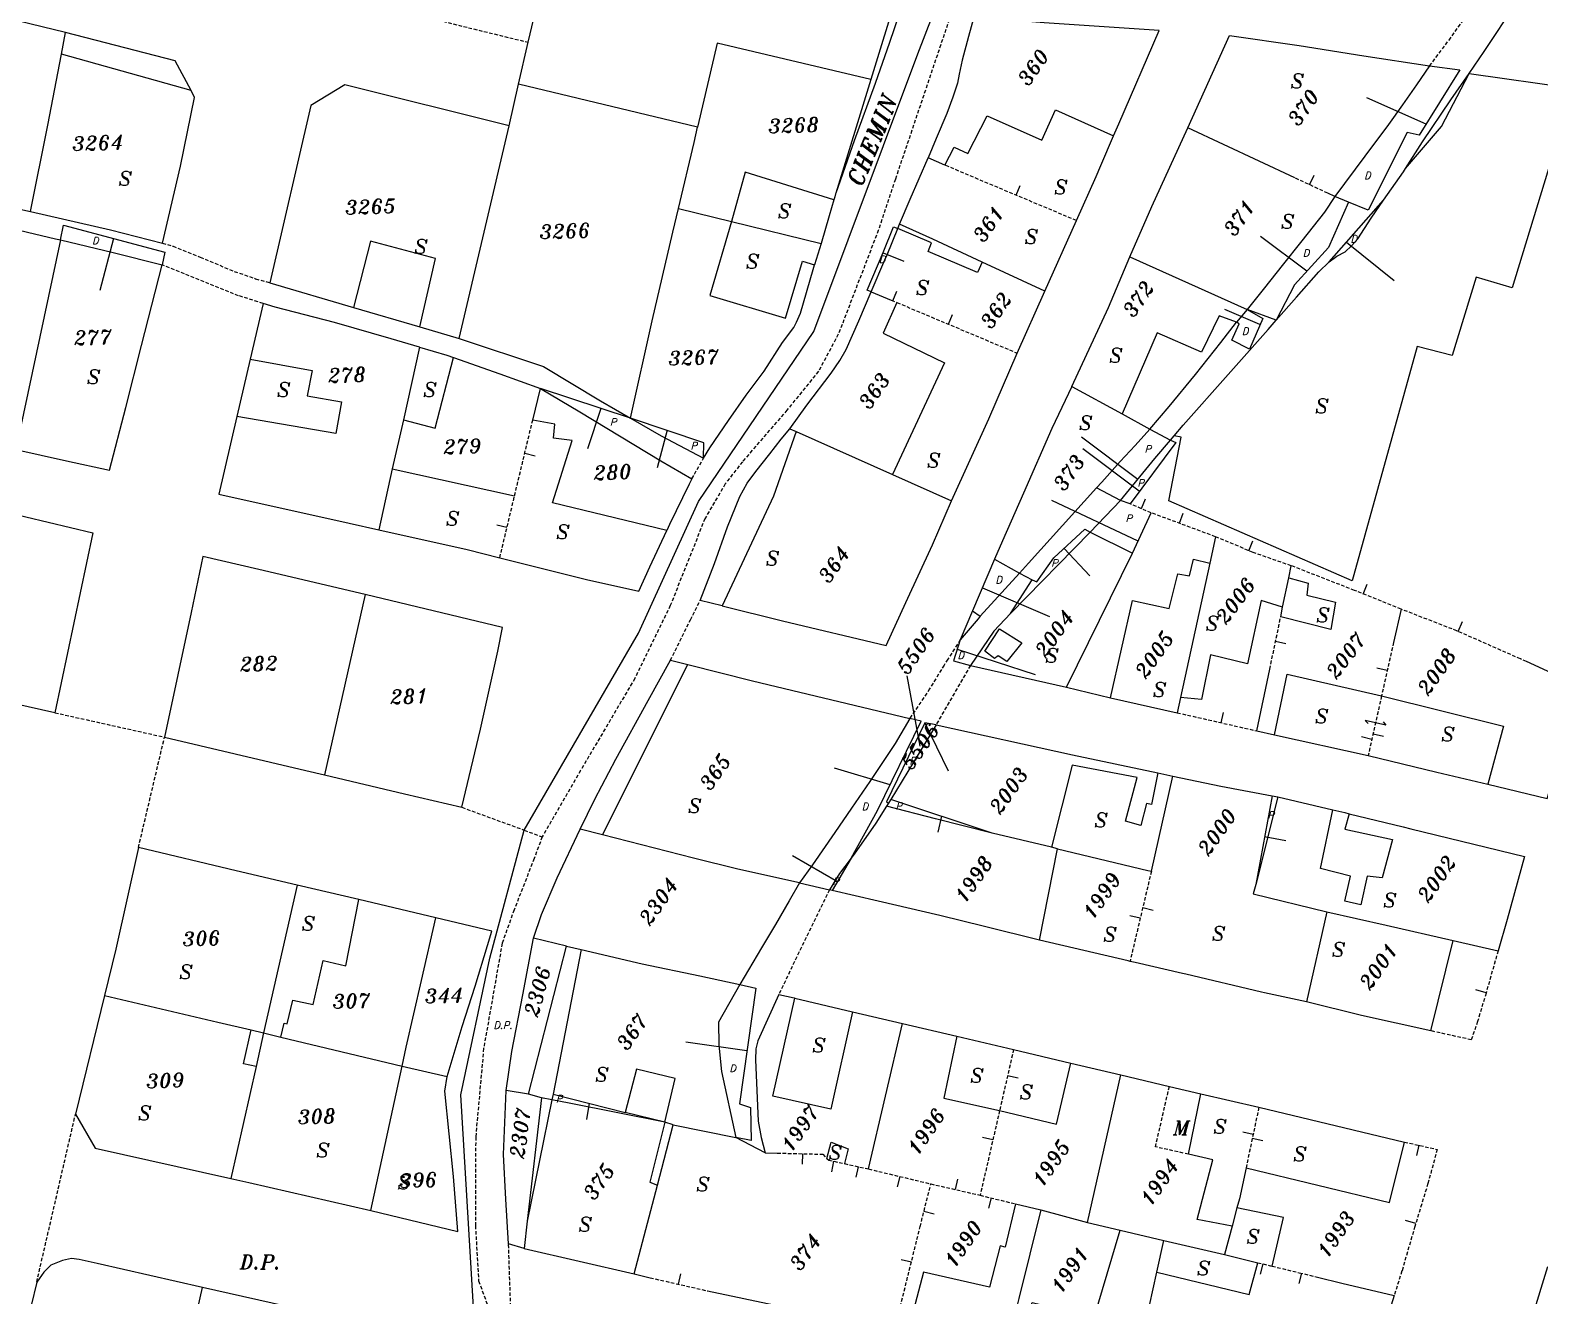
# Model space of a CAD drawing. Extents: x -334462 to -332769, y -29481 to -26664.
# Drawn here: x -333851.5 to -333745.1, y -28706.1 to -28616.8 of the extents above; entities that cross this region are included whole.
import ezdxf
from ezdxf.enums import TextEntityAlignment as Align

# ---------------------------------------------------------------- set-up
doc = ezdxf.new("R2010")
doc.units = 0
doc.header["$MEASUREMENT"] = 0
doc.linetypes.add('HIDDEN', pattern=[0.375, 0.25, -0.125])
for name, color, linetype in [('17', 7, 'CONTINUOUS'), ('18', 7, 'CONTINUOUS'), ('19', 7, 'CONTINUOUS'), ('20', 7, 'CONTINUOUS'), ('DP$DIVIDING$LINE', 7, 'CONTINUOUS'), ('EASEMENT$BOUNDA$', 7, 'CONTINUOUS'), ('ENC$$ST$$A$$TEXT', 7, 'CONTINUOUS'), ('ENCRO$$AREA$TEXT', 7, 'CONTINUOUS'), ('ENCROACHED$WALL', 7, 'CONTINUOUS'), ('MAP$SHEET$BOUND$', 7, 'CONTINUOUS'), ('OUTER$FRAME', 7, 'CONTINUOUS'), ('PARCEL$BOUNDARY', 7, 'CONTINUOUS'), ('PARCEL$NUMBER', 7, 'CONTINUOUS'), ('STREET$TEXT', 7, 'CONTINUOUS'), ('STRUC$$FOOTPRINT', 7, 'CONTINUOUS')]:
    doc.layers.add(name, color=color, linetype=linetype)
doc.styles.add('ITALICT', font='ITALICT', dxfattribs={"height": 0.2})

# ---------------------------------------------------------------- blocks, each defined once
blk = doc.blocks.new('HOOK')
at = {"layer": '19', "color": 7, "linetype": 'Continuous'}
for p, q in [((0, 0.75), (-0.17, 0.5)), ((0, 0), (0, 0.75)), ((0, -0.75), (0, 0)), ((0.17, -0.5), (0, -0.75))]:
    blk.add_line(p, q, dxfattribs=at)

msp = doc.modelspace()

# ---------------------------------------------------------------- linework, layer by layer
at = {"layer": '17', "color": 1, "linetype": 'Continuous'}
for p, q in [((-333761.31, -28627.71), (-333760.99, -28627.03)), ((-333816.64, -28646.65), (-333815.91, -28646.82)), ((-333817.9, -28651.89), (-333818.62, -28651.72)), ((-333763.7, -28659.9), (-333762.97, -28660.06)), ((-333755.82, -28661.96), (-333756.55, -28661.8)), ((-333773.07, -28678.68), (-333772.34, -28678.85)), ((-333773.24, -28679.43), (-333773.97, -28679.26)), ((-333748.85, -28684.68), (-333749.58, -28684.48)), ((-333793.14, -28696.95), (-333793.3, -28697.68)), ((-333790.2, -28697.64), (-333790.37, -28698.37)), ((-333786.27, -28698.56), (-333786.1, -28697.83)), ((-333783.76, -28699.14), (-333783.94, -28699.87)), ((-333788.49, -28700.09), (-333787.77, -28700.27)), ((-333753.82, -28700.96), (-333754.54, -28700.75)), ((-333789.38, -28703.69), (-333790.11, -28703.51))]:
    msp.add_line(p, q, dxfattribs=at)
at = {"layer": '17', "color": 5, "linetype": 'Continuous'}
for p, q in [((-333782, -28628.45), (-333781.71, -28627.76)), ((-333782.6, -28690.51), (-333781.86, -28690.68)), ((-333765.28, -28694.67), (-333766.02, -28694.51)), ((-333765.34, -28694.93), (-333764.6, -28695.09))]:
    msp.add_line(p, q, dxfattribs=at)
at = {"layer": '18', "color": 1, "linetype": 'Continuous'}
for p, q in [((-333790.69, -28635.9), (-333790.4, -28635.21)), ((-333786.77, -28637.55), (-333786.48, -28636.86)), ((-333773.16, -28650.55), (-333772.87, -28649.86)), ((-333770.47, -28651.58), (-333770.21, -28650.88)), ((-333765.58, -28653.52), (-333765.3, -28652.82)), ((-333757.52, -28656.57), (-333757.24, -28655.87)), ((-333750.82, -28659.21), (-333750.52, -28658.52)), ((-333767.53, -28665.65), (-333767.37, -28664.92)), ((-333756.91, -28666.82), (-333757.65, -28666.65)), ((-333756.83, -28666.43), (-333756.09, -28666.6)), ((-333783.64, -28695.06), (-333784.37, -28694.89)), ((-333753.59, -28695.44), (-333753.76, -28696.17)), ((-333797.06, -28696.03), (-333797.08, -28696.78)), ((-333794.86, -28696.56), (-333795.02, -28697.3)), ((-333764.6, -28703.8), (-333764.78, -28704.53)), ((-333805.81, -28705.23), (-333805.64, -28704.5)), ((-333761.88, -28704.46), (-333762.06, -28705.19))]:
    msp.add_line(p, q, dxfattribs=at)
at = {"layer": 'DP$DIVIDING$LINE', "color": 2, "linetype": 'HIDDEN'}
for p, q in [((-333804.85, -28648.44), (-333804.03, -28646.99)), ((-333785.22, -28661.61), (-333787.64, -28665.79)), ((-333817.51, -28710.56), (-333817.78, -28702.39))]:
    msp.add_line(p, q, dxfattribs=at)
at = {"layer": 'DP$DIVIDING$LINE', "color": 30, "linetype": 'HIDDEN'}
for p, q in [((-333849.77, -28664.94), (-333842.04, -28666.66)), ((-333843.88, -28674.45), (-333842.04, -28666.66)), ((-333821.08, -28671.61), (-333816.68, -28673.22)), ((-333816.68, -28673.22), (-333815.41, -28673.7)), ((-333851.05, -28705.08), (-333848.32, -28693.25))]:
    msp.add_line(p, q, dxfattribs=at)
at = {"layer": 'DP$DIVIDING$LINE', "color": 2, "linetype": 'HIDDEN'}
for points in [[(-333771.59, -28581.31), (-333771.44, -28581.69), (-333771.37, -28582.24), (-333771.36, -28582.35), (-333772.81, -28587.36), (-333774.09, -28590.1), (-333775.58, -28593.08), (-333779.57, -28599.45), (-333782.11, -28604.42), (-333784.55, -28609.64), (-333786.71, -28616.06), (-333790.51, -28627.33), (-333791.71, -28630.93), (-333794.53, -28638.26), (-333795.93, -28640.87), (-333798.15, -28643.6), (-333801.29, -28647.24), (-333802.51, -28648.81), (-333803.94, -28651.26), (-333806.38, -28657.39), (-333808.88, -28662.52), (-333812.71, -28669.02), (-333815.41, -28673.7)], [(-333752.84, -28619.34), (-333751.47, -28617.51), (-333750.18, -28615.7), (-333748.91, -28613.92), (-333747.62, -28612.28)], [(-333842.19, -28631.83), (-333841.44, -28632.05), (-333839.53, -28632.81), (-333837.12, -28633.83), (-333835.62, -28634.34), (-333834.61, -28634.63)], [(-333835.09, -28636.08), (-333836.82, -28635.54), (-333842.2, -28633.36)], [(-333806.37, -28661.24), (-333804.96, -28658.39), (-333804.27, -28657.03)], [(-333785.93, -28659.8), (-333786.81, -28661.17), (-333787.07, -28661.58), (-333788.09, -28663.25), (-333789.49, -28665.34)], [(-333815.41, -28673.7), (-333815.98, -28675.23), (-333817.39, -28678.84), (-333818.23, -28681.19), (-333819.54, -28688.61), (-333820.1, -28694.86), (-333820.12, -28701.11), (-333819.89, -28705), (-333819.27, -28706.7), (-333818.52, -28707.78), (-333818.28, -28708.36), (-333818.33, -28710.47)], [(-333795.15, -28677.43), (-333797.46, -28682.15), (-333798.72, -28684.8)]]:
    msp.add_lwpolyline(points, dxfattribs=at)
at = {"layer": 'EASEMENT$BOUNDA$', "color": 3, "linetype": 'HIDDEN'}
msp.add_lwpolyline([(-333769.84, -28696.07), (-333772.17, -28695.55), (-333771.19, -28691.29)], dxfattribs=at)
at = {"layer": 'ENC$$ST$$A$$TEXT', "color": 1, "linetype": 'Continuous'}
for p, q in [((-333753.09, -28623.45), (-333757.26, -28621.59)), ((-333845.63, -28631.51), (-333846.61, -28635.18)), ((-333761.49, -28633.81), (-333764.76, -28631.36)), ((-333758.7, -28631.76), (-333755.33, -28634.46)), ((-333791.38, -28632.51), (-333789.9, -28633.11)), ((-333764.8, -28637.57), (-333767.28, -28636.51)), ((-333773.42, -28648.49), (-333777.39, -28645.51)), ((-333773.31, -28649.32), (-333777.29, -28646.34)), ((-333773.39, -28652.85), (-333779.48, -28649.98)), ((-333778.61, -28653.35), (-333776.8, -28655.29)), ((-333784.37, -28656.14), (-333779.65, -28658.15)), ((-333786.15, -28660.47), (-333780.64, -28662.24)), ((-333790.88, -28670.03), (-333794.8, -28668.84)), ((-333764.47, -28673.67), (-333762.98, -28673.95)), ((-333794.6, -28676.87), (-333797.76, -28675.02)), ((-333800.98, -28688.78), (-333805.29, -28688.17)), ((-333812.1, -28692.48), (-333812.28, -28693.63))]:
    msp.add_line(p, q, dxfattribs=at)
at = {"layer": 'ENC$$ST$$A$$TEXT', "color": 30, "linetype": 'Continuous'}
msp.add_line((-333782.4, -28657.95), (-333780.87, -28655.56), dxfattribs=at)
at = {"layer": 'ENCRO$$AREA$TEXT', "color": 5, "linetype": 'Continuous'}
for p, q in [((-333811.27, -28643.48), (-333812.21, -28646.33)), ((-333806.6, -28645.03), (-333807.31, -28647.67)), ((-333788.44, -28665.65), (-333786.78, -28669.03)), ((-333787.26, -28672.24), (-333787.52, -28673.37))]:
    msp.add_line(p, q, dxfattribs=at)
at = {"layer": 'ENCROACHED$WALL', "color": 5, "linetype": 'Continuous'}
for p, q in [((-333809.19, -28644.17), (-333815.54, -28642.07)), ((-333783.69, -28673.43), (-333790.82, -28671.06))]:
    msp.add_line(p, q, dxfattribs=at)
msp.add_lwpolyline([(-333804.03, -28646.99), (-333804.02, -28645.9), (-333809.19, -28644.17)], dxfattribs=at)
at = {"layer": 'MAP$SHEET$BOUND$', "color": 6, "linetype": 'Continuous'}
for points in [[(-333816.68, -28673.22), (-333808.62, -28659.32), (-333804.4, -28650.04), (-333796.25, -28638.06), (-333788.93, -28618.49), (-333783.63, -28604.76), (-333775.12, -28588.54), (-333771.59, -28581.31)], [(-333820.03, -28710.04), (-333820.15, -28708.45), (-333821.15, -28691.89), (-333819.1, -28682.24), (-333816.68, -28673.22)]]:
    msp.add_lwpolyline(points, dxfattribs=at)
at = {"layer": 'OUTER$FRAME', "color": 2, "linetype": 'Continuous'}
msp.add_line((-333788.76, -28667.3), (-333789.67, -28662.34), dxfattribs=at)
at = {"layer": 'PARCEL$BOUNDARY', "color": 7, "linetype": 'Continuous'}
for p, q in [((-333816.39, -28617.67), (-333815.75, -28614.92)), ((-333849.31, -28618.51), (-333849.02, -28616.99)), ((-333817.07, -28620.62), (-333816.39, -28617.67)), ((-333817.74, -28623.57), (-333817.07, -28620.62)), ((-333804.45, -28623.66), (-333817.07, -28620.62)), ((-333792.24, -28620.3), (-333794.7, -28628.31)), ((-333821.27, -28638.55), (-333817.74, -28623.57)), ((-333762.34, -28627.23), (-333769.88, -28623.71)), ((-333787.01, -28626.33), (-333788.19, -28625.81)), ((-333759.51, -28628.55), (-333760.02, -28628.31)), ((-333805.79, -28629.38), (-333802.06, -28630.3)), ((-333802.06, -28630.3), (-333795.75, -28631.85)), ((-333790.34, -28630.81), (-333790.21, -28630.5)), ((-333779.96, -28635.22), (-333777.74, -28630.24)), ((-333849.38, -28631.6), (-333852.53, -28646.37)), ((-333795.75, -28631.85), (-333796.2, -28633.35)), ((-333773.98, -28632.8), (-333765.7, -28636.52)), ((-333779.96, -28635.22), (-333784.39, -28633.17)), ((-333834.61, -28634.63), (-333828.72, -28636.36)), ((-333835.09, -28636.08), (-333836, -28640.01)), ((-333792.22, -28635.26), (-333790.8, -28635.85)), ((-333781.91, -28639.59), (-333779.96, -28635.22)), ((-333828.72, -28636.36), (-333824.03, -28637.74)), ((-333765.7, -28636.52), (-333766.45, -28637.41)), ((-333824.03, -28637.74), (-333821.27, -28638.55)), ((-333824.05, -28639.16), (-333825.2, -28644.3)), ((-333836, -28640.01), (-333836.94, -28644.06)), ((-333778.06, -28641.94), (-333774.52, -28643.87)), ((-333825.2, -28644.3), (-333825.98, -28647.75)), ((-333774.52, -28643.87), (-333772.56, -28644.94)), ((-333797.95, -28644.92), (-333797.5, -28645.11)), ((-333797.5, -28645.11), (-333790.7, -28648.15)), ((-333771.12, -28645.73), (-333770.86, -28645.42)), ((-333825.98, -28647.75), (-333826.94, -28652.04)), ((-333790.7, -28648.15), (-333786.55, -28649.99)), ((-333774.63, -28649.97), (-333776.77, -28652.2)), ((-333773.95, -28650.22), (-333774.63, -28649.97)), ((-333773.79, -28653.7), (-333772.47, -28650.85)), ((-333776.77, -28652.2), (-333782.4, -28657.95)), ((-333767.93, -28652.53), (-333768.33, -28654.4)), ((-333783.51, -28654.11), (-333785.06, -28657.75)), ((-333778.45, -28663.14), (-333773.79, -28653.7)), ((-333781.76, -28655.09), (-333784.53, -28658.13)), ((-333768.33, -28654.4), (-333770.41, -28663.87)), ((-333762.77, -28655.44), (-333762.59, -28654.58)), ((-333763.2, -28657.49), (-333762.77, -28655.44)), ((-333827.9, -28656.61), (-333830.77, -28669.33)), ((-333802.71, -28657.41), (-333804.27, -28657.03)), ((-333763.34, -28658.19), (-333763.2, -28657.49)), ((-333785.06, -28657.75), (-333785.93, -28659.8)), ((-333754.85, -28657.64), (-333755.38, -28659.98)), ((-333806.37, -28661.24), (-333805.14, -28661.55)), ((-333785.22, -28661.61), (-333778.45, -28663.14)), ((-333742.08, -28663.15), (-333746.01, -28661.34)), ((-333765.02, -28666.22), (-333764.11, -28661.88)), ((-333778.45, -28663.14), (-333775.35, -28663.89)), ((-333770.41, -28663.87), (-333770.64, -28664.94)), ((-333775.35, -28663.89), (-333770.64, -28664.94)), ((-333787.64, -28665.79), (-333790.82, -28671.06)), ((-333765.02, -28666.22), (-333763.77, -28666.5)), ((-333763.77, -28666.5), (-333757.17, -28667.96)), ((-333772, -28669.18), (-333770.95, -28669.42)), ((-333772.46, -28676.12), (-333770.95, -28669.42)), ((-333790.99, -28671.31), (-333791.14, -28671.53)), ((-333763.53, -28670.88), (-333765.1, -28677.05)), ((-333763.93, -28670.8), (-333763.53, -28670.88)), ((-333763.53, -28670.88), (-333759.66, -28671.79)), ((-333811.17, -28673.56), (-333812.74, -28673.16)), ((-333779.51, -28674.42), (-333783.69, -28673.43)), ((-333779.08, -28674.53), (-333779.51, -28674.42)), ((-333780.34, -28680.98), (-333779.08, -28674.53)), ((-333832.69, -28677.1), (-333835.05, -28687.52)), ((-333828.33, -28678.12), (-333832.69, -28677.1)), ((-333794.96, -28677.48), (-333795.15, -28677.43)), ((-333822.91, -28679.41), (-333828.33, -28678.12)), ((-333760.09, -28678.99), (-333761.51, -28685.33)), ((-333813.7, -28681.39), (-333816.02, -28680.84)), ((-333816.38, -28691.83), (-333813.7, -28681.39)), ((-333813.7, -28681.39), (-333812.67, -28681.63)), ((-333751.18, -28681), (-333748.01, -28681.72)), ((-333846.27, -28684.87), (-333848.32, -28693.25)), ((-333797.59, -28685.07), (-333793.52, -28686.02)), ((-333793.52, -28686.02), (-333790, -28686.85)), ((-333792.4, -28697.11), (-333790, -28686.85)), ((-333790, -28686.85), (-333786.18, -28687.74)), ((-333835.93, -28687.31), (-333835.05, -28687.52)), ((-333835.05, -28687.52), (-333835.58, -28689.89)), ((-333835.05, -28687.52), (-333833.83, -28687.81)), ((-333833.83, -28687.81), (-333825.29, -28689.87)), ((-333786.18, -28687.74), (-333782.17, -28688.68)), ((-333782.17, -28688.68), (-333778.14, -28689.65)), ((-333835.58, -28689.89), (-333837.37, -28697.78)), ((-333827.49, -28700.03), (-333825.29, -28689.87)), ((-333825.29, -28689.87), (-333822.11, -28690.6)), ((-333778.14, -28689.65), (-333774.6, -28690.48)), ((-333776.95, -28700.88), (-333774.6, -28690.48)), ((-333774.6, -28690.48), (-333771.19, -28691.29)), ((-333816.38, -28691.83), (-333817.95, -28691.58)), ((-333815.45, -28692.09), (-333816.47, -28700.8)), ((-333815.45, -28692.09), (-333816.38, -28691.83)), ((-333814.72, -28692.24), (-333815.45, -28692.09)), ((-333768.97, -28691.81), (-333764.88, -28692.76)), ((-333764.88, -28692.76), (-333754.62, -28695.21)), ((-333807.27, -28698.26), (-333806.18, -28693.99)), ((-333806.18, -28693.99), (-333806.76, -28693.82)), ((-333806.18, -28693.99), (-333801.75, -28694.88)), ((-333799.68, -28695.97), (-333801.75, -28694.88)), ((-333799.68, -28695.97), (-333798.84, -28695.99)), ((-333808.93, -28704.51), (-333807.27, -28698.26)), ((-333782.03, -28699.57), (-333780.25, -28700)), ((-333780.25, -28700), (-333776.95, -28700.88)), ((-333766.42, -28699.85), (-333766.76, -28701.13)), ((-333816.47, -28700.8), (-333816.68, -28702.71)), ((-333776.95, -28700.88), (-333774.66, -28701.42)), ((-333766.76, -28701.13), (-333767.29, -28703.15)), ((-333774.66, -28701.42), (-333771.57, -28702.14)), ((-333772.07, -28704.38), (-333771.57, -28702.14)), ((-333771.57, -28702.14), (-333767.29, -28703.15)), ((-333816.68, -28702.71), (-333817.78, -28702.39)), ((-333816.68, -28702.71), (-333808.93, -28704.51)), ((-333767.29, -28703.15), (-333764.95, -28703.72)), ((-333851.05, -28705.08), (-333853.04, -28713.44)), ((-333808.93, -28704.51), (-333807.8, -28704.78)), ((-333772.59, -28706.74), (-333772.07, -28704.38)), ((-333841.75, -28716.01), (-333839.37, -28705.46)), ((-333803.75, -28705.7), (-333798.62, -28706.78)), ((-333755.34, -28706.02), (-333755.99, -28708.14))]:
    msp.add_line(p, q, dxfattribs=at)
at = {"layer": 'PARCEL$BOUNDARY', "color": 2, "linetype": 'HIDDEN'}
for p, q in [((-333760.02, -28628.31), (-333762.34, -28627.23)), ((-333790.8, -28635.85), (-333790.4, -28636.02)), ((-333790.4, -28636.02), (-333781.91, -28639.59)), ((-333817.36, -28649.64), (-333816.08, -28644.32)), ((-333818.4, -28654.01), (-333817.36, -28649.64)), ((-333772.47, -28650.85), (-333773.95, -28650.22)), ((-333767.93, -28652.53), (-333772.47, -28650.85)), ((-333764.11, -28661.88), (-333763.34, -28658.19)), ((-333755.38, -28659.98), (-333756.23, -28663.76)), ((-333756.23, -28663.76), (-333757.17, -28667.96)), ((-333770.64, -28664.94), (-333765.02, -28666.22)), ((-333772.46, -28676.12), (-333773.96, -28682.47)), ((-333782.17, -28688.68), (-333783.16, -28692.99)), ((-333783.16, -28692.99), (-333784.53, -28698.96)), ((-333764.88, -28692.76), (-333765.78, -28697.02)), ((-333754.62, -28695.21), (-333752.3, -28695.73)), ((-333794.1, -28696.73), (-333792.4, -28697.11)), ((-333792.4, -28697.11), (-333788.01, -28698.16)), ((-333788.76, -28701.17), (-333788.01, -28698.16)), ((-333788.01, -28698.16), (-333784.53, -28698.96)), ((-333784.53, -28698.96), (-333782.03, -28699.57)), ((-333790.61, -28708.63), (-333788.76, -28701.17)), ((-333764.95, -28703.72), (-333763.95, -28703.96)), ((-333807.8, -28704.78), (-333803.75, -28705.7))]:
    msp.add_line(p, q, dxfattribs=at)
for points in [[(-333826.25, -28598.86), (-333829.41, -28612.4), (-333827.86, -28614.81), (-333820.61, -28616.64), (-333816.39, -28617.67)], [(-333777.74, -28630.24), (-333785, -28627.19), (-333787.01, -28626.33)], [(-333762.59, -28654.58), (-333765.28, -28653.64), (-333767.93, -28652.53)], [(-333754.85, -28657.64), (-333758.13, -28656.32), (-333762.59, -28654.58)], [(-333746.01, -28661.34), (-333746.43, -28661.15), (-333750.91, -28659.17), (-333754.85, -28657.64)], [(-333748.01, -28681.72), (-333748.86, -28684.72), (-333749.46, -28686.71), (-333749.9, -28688), (-333752.75, -28687.37)], [(-333752.3, -28695.73), (-333752.96, -28698.14), (-333753.88, -28701.16), (-333754.79, -28704.3), (-333755.34, -28706.02)], [(-333798.84, -28695.99), (-333795.63, -28696.07), (-333795.34, -28696.36)], [(-333795.34, -28696.36), (-333795.21, -28696.49), (-333794.1, -28696.73)], [(-333763.95, -28703.96), (-333762.03, -28704.42), (-333760.74, -28704.74)]]:
    msp.add_lwpolyline(points, dxfattribs=at)
at = {"layer": 'PARCEL$BOUNDARY', "color": 7, "linetype": 'Continuous'}
for points in [[(-333787.71, -28608.44), (-333788.92, -28611.89), (-333789.93, -28614.8), (-333790.93, -28617.69), (-333791.93, -28620.58), (-333793.41, -28624.61), (-333794.7, -28628.31)], [(-333788.48, -28608.04), (-333790.33, -28614.09), (-333792.24, -28620.3)], [(-333750.06, -28619.87), (-333748.99, -28618.32), (-333748.2, -28617.12), (-333746.83, -28615.06), (-333745.68, -28613.44), (-333745.48, -28613.24)], [(-333849.02, -28616.99), (-333854.86, -28615.56), (-333858.29, -28614.67)], [(-333784.98, -28615.91), (-333785.35, -28617.26), (-333785.79, -28618.93), (-333786.02, -28619.91), (-333786.13, -28620.55), (-333786.45, -28621.54), (-333786.89, -28622.7), (-333787.62, -28624.45), (-333788.19, -28625.81)], [(-333775.12, -28624.27), (-333774.75, -28623.43), (-333771.91, -28616.84), (-333780.01, -28616.29), (-333784.98, -28615.91)], [(-333840.15, -28621.06), (-333841.3, -28618.98), (-333849.02, -28616.99)], [(-333792.24, -28620.3), (-333803.07, -28617.73), (-333803.31, -28618.75), (-333804.45, -28623.66)], [(-333769.88, -28623.71), (-333766.94, -28617.2), (-333762.03, -28617.89), (-333757.47, -28618.62), (-333752.84, -28619.34)], [(-333851.49, -28629.6), (-333850.26, -28623.51), (-333849.31, -28618.51)], [(-333752.84, -28619.34), (-333753.77, -28620.67), (-333754.74, -28622.09), (-333755.74, -28623.46), (-333757.41, -28625.71), (-333759.51, -28628.55)], [(-333754.53, -28626.56), (-333753.34, -28624.69), (-333751.34, -28621.73), (-333750.06, -28619.87)], [(-333842.19, -28631.83), (-333840.92, -28626.4), (-333839.92, -28621.56), (-333840.15, -28621.06)], [(-333817.74, -28623.57), (-333829.32, -28620.68), (-333831.72, -28622.12), (-333834.61, -28634.63)], [(-333805.79, -28629.38), (-333804.7, -28624.74), (-333804.45, -28623.66)], [(-333777.74, -28630.24), (-333776.35, -28627.13), (-333776.01, -28626.36), (-333775.12, -28624.27)], [(-333773.98, -28632.8), (-333772.42, -28629.25), (-333769.88, -28623.71)], [(-333790.21, -28630.5), (-333789.47, -28628.72), (-333788.19, -28625.81)], [(-333756.08, -28628.8), (-333754.69, -28626.81), (-333754.53, -28626.56)], [(-333861.3, -28628.4), (-333856.41, -28628.53), (-333851.49, -28629.6)], [(-333794.7, -28628.31), (-333794.72, -28628.36), (-333794.78, -28628.57), (-333794.84, -28628.78)], [(-333759.51, -28628.55), (-333760.26, -28629.65), (-333761.86, -28631.68), (-333763.23, -28633.42), (-333764.48, -28634.98), (-333765.7, -28636.52)], [(-333851.49, -28629.6), (-333845.86, -28630.89), (-333842.19, -28631.83)], [(-333809.19, -28644.17), (-333807.65, -28637.32), (-333806.19, -28631.06), (-333805.79, -28629.38)], [(-333794.84, -28628.78), (-333795.18, -28629.91), (-333795.75, -28631.85)], [(-333759.93, -28633.15), (-333759.39, -28632.75), (-333758.79, -28632.44), (-333758.34, -28632.03), (-333757.89, -28631.52), (-333756.96, -28630.07), (-333756.08, -28628.8)], [(-333855.67, -28630.07), (-333853.79, -28630.56), (-333849.72, -28631.52), (-333849.38, -28631.6)], [(-333792.22, -28635.26), (-333791.25, -28633.01), (-333791.09, -28632.65), (-333790.34, -28630.81)], [(-333784.39, -28633.17), (-333787.86, -28631.56), (-333790.21, -28630.5)], [(-333849.38, -28631.6), (-333845.66, -28632.49), (-333842.2, -28633.36)], [(-333778.06, -28641.94), (-333775.48, -28636.36), (-333773.98, -28632.8)], [(-333852.53, -28646.37), (-333848.95, -28647.17), (-333845.93, -28647.83), (-333844.77, -28643.43), (-333843.66, -28639.04), (-333842.2, -28633.36)], [(-333804.03, -28646.99), (-333803.59, -28646.27), (-333802.28, -28644.34), (-333801.02, -28642.56), (-333799.77, -28640.85), (-333798.46, -28638.84), (-333797.66, -28637.77), (-333797.48, -28637.4), (-333797.19, -28636.77), (-333796.3, -28633.69), (-333796.2, -28633.35)], [(-333763.65, -28637.26), (-333762.23, -28635.63), (-333760.64, -28633.85), (-333759.93, -28633.15)], [(-333824.05, -28639.16), (-333826.05, -28638.57), (-333830.06, -28637.42), (-333834.24, -28636.35), (-333835.09, -28636.08)], [(-333797.95, -28644.92), (-333796.75, -28643.26), (-333795.03, -28641.01), (-333794.42, -28640.11), (-333793.97, -28639.34), (-333793.09, -28637.3), (-333792.22, -28635.26)], [(-333770.86, -28645.42), (-333770.22, -28644.66), (-333767.05, -28641.09), (-333764.22, -28637.91), (-333763.65, -28637.26)], [(-333772.56, -28644.94), (-333771.21, -28643.35), (-333769.34, -28641.09), (-333767.55, -28638.84), (-333766.45, -28637.41)], [(-333824.05, -28639.16), (-333822.14, -28639.73), (-333821.66, -28639.9)], [(-333821.27, -28638.55), (-333815.33, -28640.54), (-333811.3, -28642.95), (-333809.19, -28644.17)], [(-333821.66, -28639.9), (-333818.39, -28641.04), (-333815.54, -28642.07)], [(-333786.55, -28649.99), (-333783.92, -28644.22), (-333781.91, -28639.59)], [(-333816.08, -28644.32), (-333816.08, -28644.31), (-333815.54, -28642.07)], [(-333815.54, -28642.07), (-333812.75, -28643.72), (-333807.05, -28647.17), (-333804.85, -28648.44)], [(-333778.06, -28641.94), (-333779.47, -28644.91), (-333781.47, -28649.47), (-333782.95, -28652.81), (-333783.51, -28654.11)], [(-333836.94, -28644.06), (-333838.2, -28649.52), (-333829.01, -28651.57), (-333826.94, -28652.04)], [(-333809.19, -28644.17), (-333807.02, -28645.42), (-333804.03, -28646.99)], [(-333804.27, -28657.03), (-333803.27, -28654.43), (-333802.34, -28651.83), (-333801.48, -28649.69), (-333800.96, -28648.75), (-333800.35, -28647.94), (-333799.36, -28646.68), (-333798.56, -28645.65), (-333797.95, -28644.92)], [(-333772.56, -28644.94), (-333773.61, -28646.1), (-333774.66, -28647.22), (-333775.95, -28648.68), (-333776.32, -28649.09)], [(-333774.63, -28649.97), (-333772.21, -28647.01), (-333771.12, -28645.73)], [(-333804.85, -28648.44), (-333805.05, -28648.82), (-333806.44, -28651.67), (-333806.63, -28652.09)], [(-333858.15, -28649.62), (-333847.09, -28652.25), (-333849.77, -28664.94)], [(-333802.71, -28657.41), (-333798.46, -28658.47), (-333791.16, -28660.19), (-333789.76, -28657.17), (-333787.9, -28653.1), (-333786.55, -28649.99)], [(-333776.32, -28649.09), (-333781.13, -28654.4), (-333781.76, -28655.09)], [(-333826.94, -28652.04), (-333820.7, -28653.43), (-333818.4, -28654.01)], [(-333818.4, -28654.01), (-333812.28, -28655.54), (-333808.59, -28656.36), (-333807.81, -28654.66), (-333806.63, -28652.09)], [(-333827.9, -28656.61), (-333835.4, -28654.85), (-333839.33, -28653.93), (-333840.17, -28657.88), (-333842.04, -28666.66)], [(-333821.08, -28671.61), (-333819.75, -28666.09), (-333818.53, -28660.6), (-333818.21, -28658.92), (-333827.9, -28656.61)], [(-333784.53, -28658.13), (-333784.68, -28658.31), (-333785.93, -28659.8)], [(-333782.4, -28657.95), (-333783.57, -28659.2), (-333785.22, -28661.61)], [(-333812.74, -28673.16), (-333811.69, -28671.03), (-333810.21, -28668.22), (-333807.93, -28664.07), (-333806.37, -28661.24)], [(-333805.14, -28661.55), (-333800.59, -28662.69), (-333789.49, -28665.34)], [(-333849.77, -28664.94), (-333854.49, -28663.9), (-333860.87, -28662.5)], [(-333748.74, -28669.98), (-333744.55, -28670.98), (-333742.08, -28663.15)], [(-333789.49, -28665.34), (-333790.53, -28667.1), (-333791.41, -28668.44), (-333792.3, -28669.79), (-333793.59, -28671.67), (-333794.77, -28673.38), (-333796.34, -28675.66), (-333797.26, -28676.93)], [(-333787.64, -28665.79), (-333788.44, -28665.65), (-333791.13, -28671.23), (-333790.99, -28671.31)], [(-333787.64, -28665.79), (-333778.01, -28667.9), (-333772, -28669.18)], [(-333842.04, -28666.66), (-333832.07, -28669.02), (-333830.77, -28669.33)], [(-333757.17, -28667.96), (-333752.32, -28669.12), (-333748.74, -28669.98)], [(-333830.77, -28669.33), (-333825.11, -28670.65), (-333821.08, -28671.61)], [(-333770.95, -28669.42), (-333767.56, -28670.12), (-333763.93, -28670.8)], [(-333790.82, -28671.06), (-333790.85, -28671.09), (-333790.99, -28671.31)], [(-333791.14, -28671.53), (-333791.88, -28672.72), (-333793.42, -28674.92), (-333793.62, -28675.19)], [(-333783.69, -28673.43), (-333787.67, -28672.41), (-333791.14, -28671.53)], [(-333759.66, -28671.79), (-333758.82, -28671.98), (-333758.5, -28672.06)], [(-333758.5, -28672.06), (-333754.7, -28672.99), (-333754.16, -28673.12), (-333746.14, -28675.08), (-333747.38, -28679.51), (-333748.01, -28681.72)], [(-333816.02, -28680.84), (-333815.46, -28679.17), (-333814.35, -28676.59), (-333812.74, -28673.16)], [(-333843.88, -28674.45), (-333845.47, -28681.6), (-333846.27, -28684.87)], [(-333832.69, -28677.1), (-333836.98, -28676.08), (-333843.88, -28674.45)], [(-333797.26, -28676.93), (-333801.62, -28675.97), (-333804.75, -28675.2), (-333811.17, -28673.56)], [(-333793.62, -28675.19), (-333794.44, -28676.27), (-333795.15, -28677.43)], [(-333779.08, -28674.53), (-333772.71, -28676.06), (-333772.46, -28676.12)], [(-333797.26, -28676.93), (-333798, -28678.2), (-333798.96, -28679.87), (-333799.94, -28681.51), (-333801.48, -28684.1)], [(-333780.34, -28680.98), (-333784.22, -28680.01), (-333787.38, -28679.23), (-333791.73, -28678.22), (-333794.96, -28677.48)], [(-333765.1, -28677.05), (-333765.27, -28677.72), (-333760.09, -28678.99)], [(-333825.29, -28689.87), (-333825, -28688.52), (-333823.92, -28683.82), (-333822.91, -28679.41)], [(-333822.11, -28690.6), (-333821.97, -28690.13), (-333821.06, -28687.07), (-333820.14, -28684.22), (-333819.26, -28681.36), (-333818.95, -28680.34), (-333822.91, -28679.41)], [(-333760.09, -28678.99), (-333755.91, -28679.91), (-333751.18, -28681)], [(-333817.95, -28691.58), (-333817.55, -28688.82), (-333816.78, -28684.83), (-333816.02, -28680.84)], [(-333812.67, -28681.63), (-333808.37, -28682.65), (-333804.29, -28683.5), (-333801.48, -28684.1)], [(-333773.96, -28682.47), (-333774.1, -28682.43), (-333780.34, -28680.98)], [(-333761.51, -28685.33), (-333764.48, -28684.7), (-333764.7, -28684.65), (-333770.02, -28683.38), (-333770.27, -28683.33), (-333773.61, -28682.55), (-333773.96, -28682.47)], [(-333801.48, -28684.1), (-333802.99, -28686.76), (-333802.96, -28688.38), (-333802.77, -28690.24), (-333801.75, -28694.88)], [(-333846.27, -28684.87), (-333838.27, -28686.76), (-333835.93, -28687.31)], [(-333798.72, -28684.8), (-333800.2, -28688.07), (-333800.34, -28688.63), (-333800.36, -28689.42), (-333800.18, -28693.73), (-333799.97, -28694.88), (-333799.68, -28695.97)], [(-333798.72, -28684.8), (-333797.64, -28685.05), (-333797.59, -28685.07)], [(-333752.75, -28687.37), (-333757.65, -28686.28), (-333761.51, -28685.33)], [(-333827.49, -28700.03), (-333821.37, -28701.52), (-333821.66, -28697.63), (-333822.27, -28691.63), (-333822.11, -28690.6)], [(-333771.19, -28691.29), (-333771.18, -28691.29), (-333768.97, -28691.81)], [(-333817.78, -28702.39), (-333817.97, -28699.23), (-333818.15, -28696.08), (-333817.95, -28691.58)], [(-333806.76, -28693.82), (-333813.51, -28692.48), (-333814.72, -28692.24)], [(-333848.32, -28693.25), (-333846.92, -28695.64), (-333837.37, -28697.78)], [(-333837.37, -28697.78), (-333836.1, -28698.06), (-333827.49, -28700.03)], [(-333765.78, -28697.02), (-333766.25, -28699.21), (-333766.42, -28699.85)], [(-333780.25, -28700), (-333781.81, -28706.25), (-333782.85, -28710.46)], [(-333839.37, -28705.46), (-333846.78, -28703.77), (-333848.06, -28703.49), (-333848.59, -28703.41), (-333849.24, -28703.55), (-333850.05, -28703.88), (-333850.55, -28704.38), (-333851.05, -28705.08)], [(-333746.71, -28711.17), (-333744.51, -28703.99), (-333741.49, -28704.95)], [(-333760.74, -28704.74), (-333759.02, -28705.16), (-333755.34, -28706.02)], [(-333829.57, -28707.73), (-333832.57, -28707), (-333839.37, -28705.46)]]:
    msp.add_lwpolyline(points, dxfattribs=at)
at = {"layer": 'STRUC$$FOOTPRINT', "color": 1, "linetype": 'Continuous'}
for p, q in [((-333840.15, -28621.06), (-333849.31, -28618.51)), ((-333750.06, -28619.87), (-333742.71, -28620.9)), ((-333758.55, -28628.94), (-333759.51, -28628.55)), ((-333759.93, -28633.15), (-333756.08, -28628.8)), ((-333763.65, -28637.26), (-333765.7, -28636.52)), ((-333772.56, -28644.94), (-333771.12, -28645.73)), ((-333825.98, -28647.75), (-333817.36, -28649.64)), ((-333774.63, -28649.97), (-333776.32, -28649.09)), ((-333776.77, -28652.2), (-333773.79, -28653.7)), ((-333783.51, -28654.11), (-333781.76, -28655.09)), ((-333781.76, -28655.09), (-333780.87, -28655.56)), ((-333785.06, -28657.75), (-333784.53, -28658.13)), ((-333783.16, -28659.02), (-333781.59, -28660.01)), ((-333811.17, -28673.56), (-333805.14, -28661.55)), ((-333763.93, -28670.8), (-333765.1, -28677.05)), ((-333793.62, -28675.19), (-333794.96, -28677.48)), ((-333797.26, -28676.93), (-333795.15, -28677.43)), ((-333812.67, -28681.63), (-333814.64, -28691.83)), ((-333752.75, -28687.37), (-333751.18, -28681)), ((-333814.72, -28692.24), (-333816.47, -28700.8)), ((-333814.64, -28691.83), (-333814.72, -28692.24)), ((-333814.64, -28691.83), (-333809.57, -28693.12)), ((-333769.84, -28696.07), (-333768.97, -28691.81)), ((-333806.76, -28693.82), (-333809.57, -28693.12))]:
    msp.add_line(p, q, dxfattribs=at)
for points in [[(-333752.84, -28619.34), (-333750.71, -28619.62), (-333753.57, -28624.22), (-333754.41, -28624.03), (-333757.17, -28629.51), (-333758.55, -28628.94)], [(-333754.53, -28626.56), (-333751.99, -28623.61), (-333750.06, -28619.87)], [(-333742.71, -28620.9), (-333747.02, -28634.98), (-333749.56, -28634.23), (-333751.25, -28639.76), (-333753.71, -28639.13), (-333758.3, -28655.64), (-333771.22, -28649.99), (-333770.36, -28645.52), (-333770.86, -28645.42)], [(-333787.01, -28626.33), (-333786.37, -28625.06), (-333785.39, -28625.52), (-333784.04, -28622.86), (-333780.18, -28624.56), (-333779.22, -28622.44), (-333775.12, -28624.27)], [(-333794.84, -28628.78), (-333801.09, -28626.83), (-333802.06, -28630.3)], [(-333758.55, -28628.94), (-333759.96, -28632.14), (-333762.37, -28634.76), (-333763.65, -28637.26)], [(-333849.38, -28631.6), (-333849.17, -28630.57), (-333842.01, -28632.48), (-333842.2, -28633.36)], [(-333802.06, -28630.3), (-333803.58, -28635.52), (-333798.25, -28637.13), (-333797.05, -28633.1), (-333796.2, -28633.35)], [(-333792.22, -28635.26), (-333792.49, -28635.15), (-333791.38, -28632.5), (-333790.64, -28630.68), (-333790.34, -28630.81)], [(-333784.39, -28633.17), (-333784.71, -28633.91), (-333788.19, -28632.42), (-333787.97, -28631.82), (-333790.34, -28630.81)], [(-333824.03, -28637.74), (-333822.93, -28632.92), (-333827.52, -28631.69), (-333828.72, -28636.36)], [(-333790.4, -28636.02), (-333791.38, -28638.17), (-333787.04, -28640.26), (-333790.7, -28648.15)], [(-333766.45, -28637.41), (-333767.67, -28636.95), (-333768.92, -28639.53), (-333772.05, -28638.15), (-333774.52, -28643.87)], [(-333765.7, -28636.52), (-333764.61, -28637.14), (-333765.54, -28639.3), (-333766.78, -28638.67), (-333766.27, -28637.52), (-333766.45, -28637.41)], [(-333836, -28640.01), (-333831.63, -28640.81), (-333831.99, -28642.59), (-333829.55, -28643.03), (-333829.97, -28645.26), (-333836.94, -28644.06)], [(-333825.2, -28644.3), (-333822.95, -28644.87), (-333821.66, -28639.9)], [(-333806.63, -28652.09), (-333814.69, -28650.15), (-333813.29, -28645.74), (-333814.62, -28645.59), (-333814.51, -28644.59), (-333816.08, -28644.32)], [(-333797.5, -28645.11), (-333799.09, -28649.68), (-333802.71, -28657.41)], [(-333771.12, -28645.73), (-333770.74, -28645.89), (-333773.95, -28650.22)], [(-333780.87, -28655.56), (-333780.53, -28655.72), (-333779.34, -28654.03), (-333777.16, -28651.99), (-333776.77, -28652.2)], [(-333775.35, -28663.89), (-333773.78, -28657.03), (-333771.2, -28657.6), (-333770.6, -28655.15), (-333769.78, -28655.28), (-333769.48, -28654.12), (-333768.33, -28654.4)], [(-333762.77, -28655.44), (-333761.4, -28655.81), (-333761.5, -28656.65), (-333759.47, -28657.15), (-333759.81, -28659.08), (-333763.34, -28658.19)], [(-333763.2, -28657.49), (-333764.72, -28657.03), (-333765.68, -28661.5), (-333768.29, -28660.87), (-333768.92, -28664.01), (-333770.41, -28663.87)], [(-333781.59, -28660.01), (-333782.64, -28661.33), (-333783.26, -28660.92), (-333783.51, -28661.11), (-333784.21, -28660.6), (-333783.16, -28659.02)], [(-333785.93, -28659.8), (-333786.41, -28661.28), (-333785.22, -28661.61)], [(-333763.77, -28666.5), (-333762.89, -28662.21), (-333756.23, -28663.76)], [(-333756.23, -28663.76), (-333747.62, -28665.88), (-333748.74, -28669.98)], [(-333793.62, -28675.19), (-333791.76, -28671.84), (-333788.68, -28665.54), (-333789.49, -28665.34)], [(-333772, -28669.18), (-333772.45, -28671.4), (-333772.8, -28671.35), (-333773.19, -28672.9), (-333774.29, -28672.59), (-333773.45, -28669.51), (-333778.05, -28668.64), (-333779.51, -28674.42)], [(-333758.5, -28672.06), (-333758.82, -28673.14), (-333755.45, -28673.88), (-333756.19, -28676.59), (-333757.24, -28676.46), (-333757.69, -28678.49), (-333758.82, -28678.23), (-333758.42, -28676.46), (-333760.53, -28675.93), (-333759.66, -28671.79)], [(-333833.83, -28687.81), (-333833.61, -28686.82), (-333833.39, -28686.87), (-333832.99, -28685.2), (-333831.56, -28685.51), (-333830.85, -28682.41), (-333829.25, -28682.79), (-333828.33, -28678.12)], [(-333801.48, -28684.1), (-333800.35, -28684.36), (-333801.5, -28692.51), (-333800.72, -28692.77), (-333800.68, -28695.11), (-333801.75, -28694.88)], [(-333793.52, -28686.02), (-333795.06, -28692.89), (-333799.14, -28691.97), (-333797.59, -28685.07)], [(-333835.58, -28689.89), (-333836.48, -28689.69), (-333835.93, -28687.31)], [(-333786.18, -28687.74), (-333787.1, -28692.12), (-333783.16, -28692.99)], [(-333806.76, -28693.82), (-333806.03, -28690.72), (-333808.76, -28690.08), (-333809.57, -28693.12)], [(-333783.16, -28692.99), (-333779.14, -28693.96), (-333778.14, -28689.65)], [(-333806.76, -28693.82), (-333807.83, -28698.05), (-333807.27, -28698.26)], [(-333795.34, -28696.36), (-333795.03, -28695.22), (-333793.83, -28695.68), (-333794.1, -28696.73)], [(-333765.78, -28697.02), (-333755.67, -28699.48), (-333754.62, -28695.21)], [(-333766.76, -28701.13), (-333769.23, -28700.68), (-333768.13, -28696.46), (-333769.84, -28696.07)], [(-333782.03, -28699.57), (-333782.77, -28702.61), (-333783.12, -28702.52), (-333783.86, -28705.43), (-333788.53, -28704.39), (-333789.69, -28708.85)], [(-333763.95, -28703.96), (-333763.15, -28700.54), (-333766.42, -28699.85)], [(-333782.05, -28710.65), (-333780.86, -28706.52), (-333776.48, -28707.57), (-333774.66, -28701.42)], [(-333772.07, -28704.38), (-333765.57, -28705.97), (-333764.95, -28703.72)]]:
    msp.add_lwpolyline(points, dxfattribs=at)

# ---------------------------------------------------------------- block references
at = {"layer": '19', "color": 7, "linetype": 'Continuous', "xscale": 1.00000104719052, "yscale": 1.00000104719052, "rotation": 77.33242962875015}
msp.add_blockref('HOOK', (-333756.65, -28665.65), dxfattribs=at)

# ---------------------------------------------------------------- texts
at = {"layer": '20', "color": 2, "linetype": 'Continuous', "style": 'ITALICT'}
msp.add_text('5506', height=1, rotation=55.2388, dxfattribs=at).set_placement((-333789.67, -28662.34))
at = {"layer": 'DP$DIVIDING$LINE', "color": 4, "linetype": 'Continuous', "style": 'ITALICT'}
msp.add_text('D.P.', height=0.5, dxfattribs=at).set_placement((-333818.18, -28686.97), align=Align.MIDDLE)
at = {"layer": 'DP$DIVIDING$LINE', "color": 2, "linetype": 'Continuous', "style": 'ITALICT'}
msp.add_text('D.P.', height=1, dxfattribs=at).set_placement((-333835.28, -28703.67), align=Align.MIDDLE)
at = {"layer": 'EASEMENT$BOUNDA$', "color": 3, "linetype": 'Continuous', "style": 'ITALICT'}
msp.add_text('M', height=1, dxfattribs=at).set_placement((-333770.32, -28694.21), align=Align.MIDDLE)
at = {"layer": 'ENC$$ST$$A$$TEXT', "color": 1, "linetype": 'Continuous', "style": 'ITALICT'}
for s, p in [('D', (-333757.22, -28627.06)), ('D', (-333846.92, -28631.66)), ('D', (-333758.18, -28631.53)), ('D', (-333791.44, -28632.98)), ('D', (-333761.55, -28632.52)), ('D', (-333765.85, -28638.04)), ('P', (-333772.7, -28646.35)), ('P', (-333773.21, -28648.75)), ('P', (-333774.04, -28651.24)), ('P', (-333779.28, -28654.39)), ('D', (-333783.22, -28655.57)), ('D', (-333785.89, -28660.89)), ('D', (-333792.65, -28671.55)), ('P', (-333764.03, -28672.15)), ('P', (-333794.7, -28676.83)), ('D', (-333801.98, -28690.01)), ('P', (-333814.22, -28692.16))]:
    msp.add_text(s, height=0.5, dxfattribs=at).set_placement(p, align=Align.MIDDLE)
at = {"layer": 'ENCRO$$AREA$TEXT', "color": 5, "linetype": 'Continuous', "style": 'ITALICT'}
for p in [(-333810.4, -28644.44), (-333804.72, -28646.12), (-333789.29, -28668.33), (-333790.27, -28671.51)]:
    msp.add_text('P', height=0.5, dxfattribs=at).set_placement(p, align=Align.MIDDLE)
at = {"layer": 'PARCEL$NUMBER', "color": 7, "linetype": 'Continuous', "style": 'ITALICT'}
for s, rotation, p in [('360', 55.2388, (-333780.78, -28619.44)), ('370', 55.2388, (-333761.73, -28622.27)), ('3268', 2.1037, (-333797.67, -28623.52)), ('3264', 2.1037, (-333846.75, -28624.76)), ('3265', 2.1037, (-333827.51, -28629.26)), ('361', 55.2388, (-333783.93, -28630.47)), ('371', 55.2388, (-333766.25, -28630.04)), ('3266', 2.1037, (-333813.8, -28630.98)), ('372', 55.2388, (-333773.37, -28635.76)), ('362', 55.2388, (-333783.41, -28636.57)), ('277', 2.1037, (-333847.08, -28638.47)), ('3267', 2.1037, (-333804.72, -28639.89)), ('278', 2.1037, (-333829.17, -28641.12)), ('363', 55.2388, (-333791.99, -28642.24)), ('279', 2.1037, (-333821.04, -28646.16)), ('373', 55.2388, (-333778.26, -28648)), ('280', 2.1037, (-333810.45, -28647.98)), ('364', 55.2388, (-333794.84, -28654.5)), ('2005', 55.2388, (-333772.24, -28660.84)), ('2008', 55.2388, (-333752.33, -28662.04)), ('282', 2.1037, (-333835.39, -28661.48)), ('281', 2.1037, (-333824.79, -28663.78)), ('365', 55.2388, (-333803.21, -28669.12)), ('2003', 55.2388, (-333782.51, -28670.42)), ('2000', 55.2388, (-333767.82, -28673.35)), ('1998', 55.2388, (-333785, -28676.68)), ('2002', 55.2388, (-333752.33, -28676.64)), ('2304', 55.2388, (-333807.21, -28678.25)), ('1999', 55.2388, (-333775.97, -28677.84)), ('306', 2.1037, (-333839.43, -28680.85)), ('2001', 55.2388, (-333756.43, -28682.8)), ('307', 2.1037, (-333828.85, -28685.26)), ('344', 2.1037, (-333822.34, -28684.88)), ('367', 55.2388, (-333809.06, -28687.44)), ('309', 2.1037, (-333841.98, -28690.87)), ('1997', 55.2388, (-333797.24, -28694.25)), ('308', 2.1037, (-333831.3, -28693.4)), ('1996', 55.2388, (-333788.35, -28694.47)), ('1995', 55.2388, (-333779.54, -28696.7)), ('375', 55.2388, (-333811.4, -28698)), ('1994', 55.2388, (-333771.91, -28698.04)), ('396', 2.1037, (-333824.14, -28697.89)), ('1990', 55.2388, (-333785.74, -28702.39)), ('1993', 55.2388, (-333759.46, -28701.71)), ('374', 55.2388, (-333796.86, -28702.98)), ('1991', 55.2388, (-333778.22, -28704.21))]:
    msp.add_text(s, height=1, rotation=rotation, dxfattribs=at).set_placement(p, align=Align.MIDDLE)
at = {"layer": 'PARCEL$NUMBER', "color": 1, "linetype": 'Continuous', "style": 'ITALICT'}
for s, rotation, p in [('2006', 53.2694, (-333766.52, -28657.04)), ('2004', 54.8501, (-333779.3, -28659.37)), ('2007', 52.9011, (-333758.73, -28660.9)), ('2306', 75.0817, (-333815.74, -28684.58)), ('2307', 82.4929, (-333816.96, -28694.57))]:
    msp.add_text(s, height=1, rotation=rotation, dxfattribs=at).set_placement(p, align=Align.MIDDLE)
at = {"layer": 'PARCEL$NUMBER', "color": 2, "linetype": 'Continuous', "style": 'ITALICT'}
msp.add_text('5506', height=1, rotation=55.2388, dxfattribs=at).set_placement((-333788.76, -28667.3), align=Align.MIDDLE)
at = {"layer": 'STREET$TEXT', "color": 7, "linetype": 'Continuous', "style": 'ITALICT'}
msp.add_text('CHEMIN', height=1.15, rotation=67.6651, dxfattribs=at).set_placement((-333792.88, -28627.9))
at = {"layer": 'STRUC$$FOOTPRINT', "color": 1, "linetype": 'Continuous', "style": 'ITALICT'}
for p in [(-333762.16, -28620.4), (-333844.81, -28627.27), (-333778.84, -28627.88), (-333798.32, -28629.56), (-333762.84, -28630.31), (-333780.91, -28631.37), (-333823.96, -28632.07), (-333800.57, -28633.12), (-333788.59, -28634.97), (-333774.96, -28639.74), (-333847.03, -28641.26), (-333833.63, -28642.16), (-333823.32, -28642.16), (-333760.43, -28643.31), (-333777.08, -28644.5), (-333787.8, -28647.15), (-333821.72, -28651.25), (-333813.95, -28652.19), (-333799.17, -28654.05), (-333768.15, -28658.64), (-333760.35, -28658.05), (-333779.46, -28660.91), (-333771.88, -28663.31), (-333760.44, -28665.18), (-333751.54, -28666.45), (-333804.65, -28671.51), (-333776, -28672.51), (-333755.64, -28678.16), (-333831.89, -28679.8), (-333775.37, -28680.57), (-333767.72, -28680.51), (-333759.26, -28681.63), (-333840.53, -28683.21), (-333795.9, -28688.38), (-333811.2, -28690.45), (-333784.76, -28690.52), (-333781.27, -28691.68), (-333843.43, -28693.16), (-333767.61, -28694.11), (-333830.87, -28695.78), (-333794.74, -28695.95), (-333761.98, -28696.05), (-333825.14, -28698.03), (-333804.07, -28698.18), (-333812.37, -28701.01), (-333765.28, -28701.87), (-333768.77, -28704.1)]:
    msp.add_text('S', height=1, dxfattribs=at).set_placement(p, align=Align.MIDDLE)

doc.saveas('drawing.dxf')
